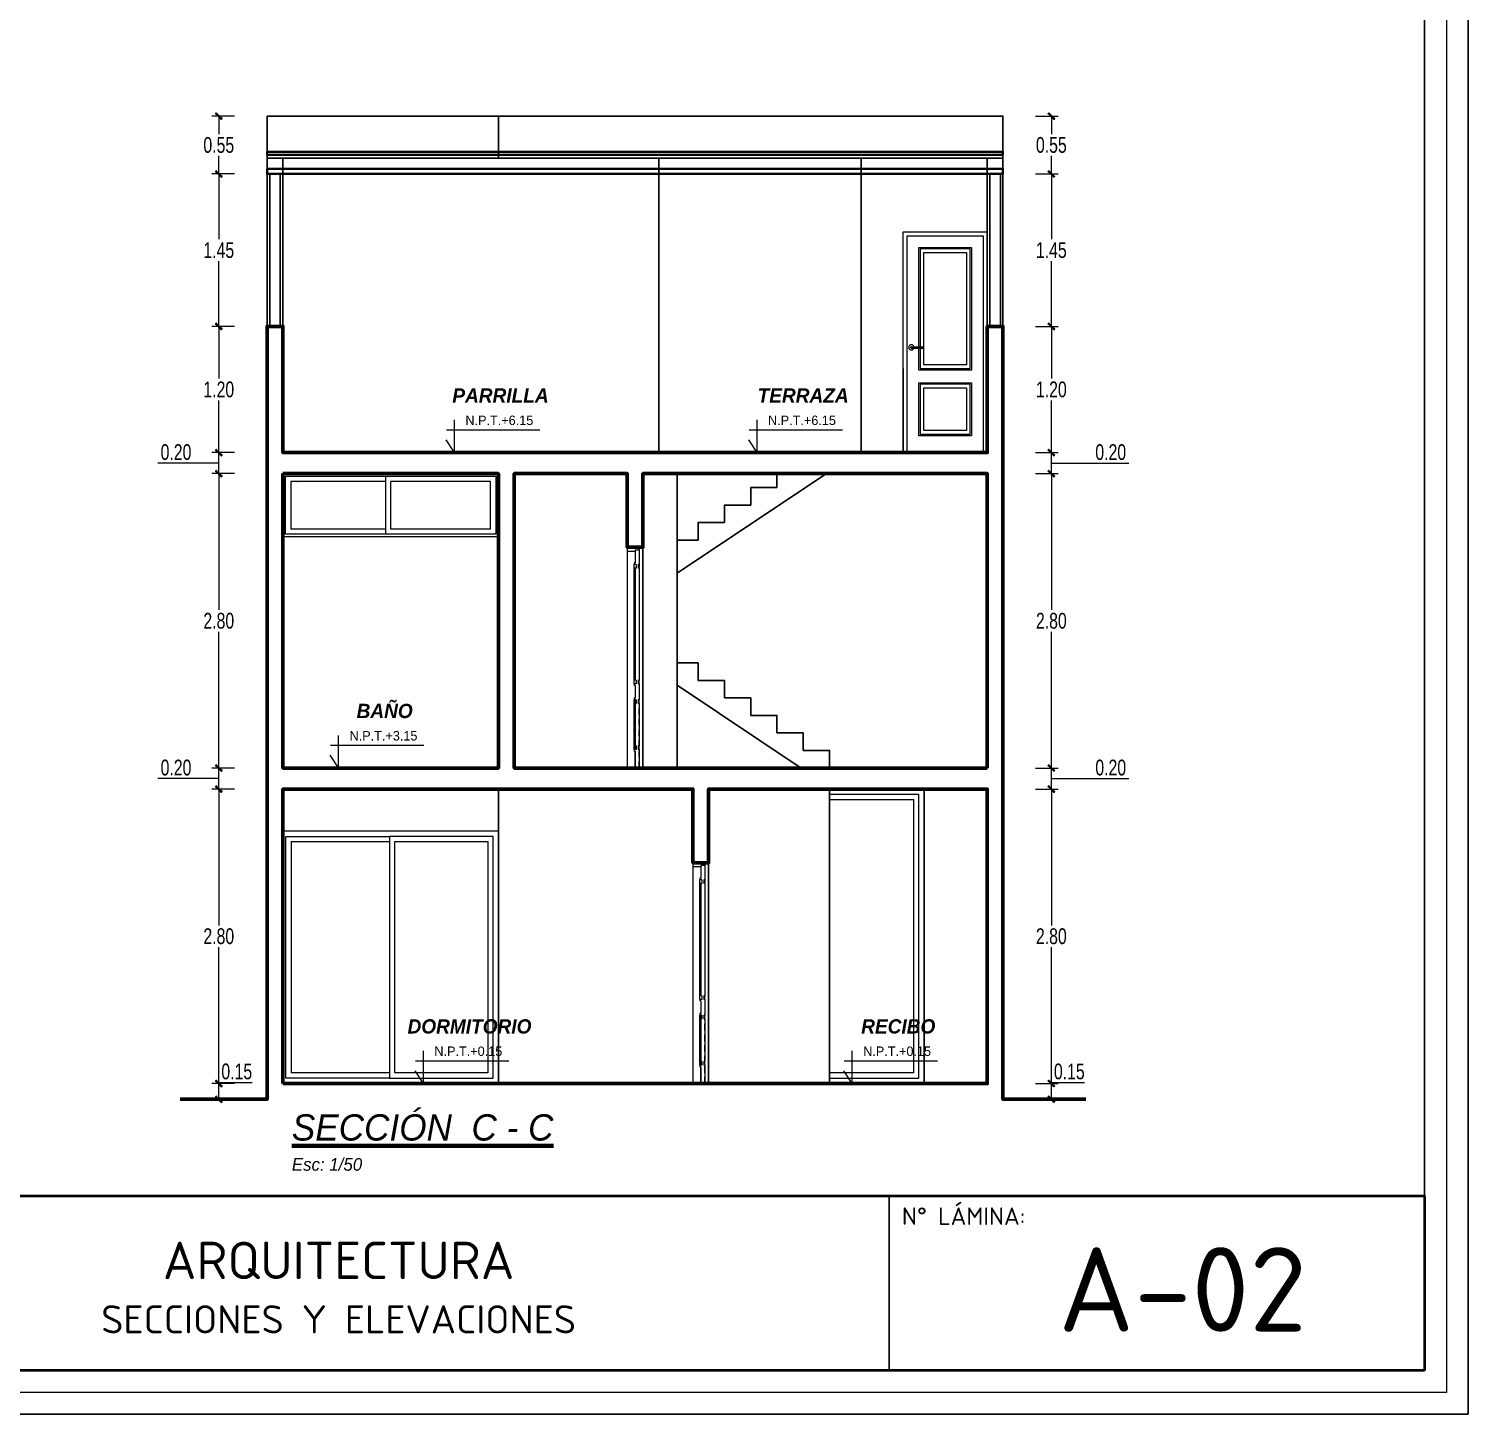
# Model space of a CAD drawing. Header units: millimetres. Extents: x 10612.9 to 10705, y -16533.4 to -16503.9.
# Drawn here: x 10691.35 to 10705.05, y -16533.03 to -16519.86 of the extents above; entities that cross this region are included whole.
import ezdxf
from ezdxf.enums import TextEntityAlignment as Align

# ---------------------------------------------------------------- set-up
doc = ezdxf.new("R2010")
doc.units = ezdxf.units.MM
for name, color, linetype, lineweight in [('COTASS', 7, 'Continuous', 5), ('Nuevo_Muro_Pluma_Nº__32', 15, 'Continuous', 35), ('p2', 53, 'Continuous', 20), ('P4', 144, 'Continuous', 40), ('P6', 255, 'Continuous', 20), ('Text. titulos .jlay', 10, 'Continuous', 70)]:
    doc.layers.add(name, color=color, linetype=linetype, lineweight=lineweight)
for name, color, linetype, lineweight, true_color in [('Nuevo_Puertas ARCHICAD_Pluma_Nº__23', 7, 'Continuous', 20, 0xff6600), ('Nuevo_Puertas ARCHICAD_Pluma_Nº__3', 7, 'Continuous', 18, 0xff6600), ('Nuevo_Puertas ARCHICAD_Pluma_Nº__87', 7, 'Continuous', 20, 0x6a6a6a), ('Nuevo_Sanitarios_Pluma_Nº__29', 7, 'Continuous', 35, 0x3dad99), ('Nuevo_Ventanas ARCHICAD_Pluma_Nº__3', 7, 'Continuous', 18, 0xff6600)]:
    doc.layers.add(name, color=color, linetype=linetype, lineweight=lineweight, true_color=true_color)
doc.styles.add('CENTURY JOSE TEXT', font='GOTHICI.TTF')
doc.styles.add('mahico', font='GOTHIC.TTF', dxfattribs={"width": 0.75})
doc.styles.get("Standard").update_dxf_attribs({"font": 'arial.ttf'})
doc.styles.add('stylus', font='stylu.ttf')
doc.styles.add('TEXTO PRINCIPAL', font='swissek.ttf', dxfattribs={"height": 0.15})
doc.dimstyles.new('50 P', dxfattribs={"dimtxt": 0.15, "dimasz": 0.01, "dimexe": 0.065, "dimexo": 0.0625, "dimgap": 0.025, "dimtad": 1, "dimtih": 1, "dimtoh": 1, "dimzin": 0, "dimdsep": 46, "dimtxsty": 'mahico', "dimblk": 'pa cotas', "dimcen": 0.09, "dimdle": 0.3, "dimclrd": 256, "dimclre": 256, "dimclrt": 256, "dimadec": 0, "dimazin": 0, "dimtfac": 1, "dimtofl": 0, "dimtmove": 0, "dimatfit": 3, "dimfxl": 0.15, "dimfxlon": 1, "dimtolj": 1, "dimtzin": 0, "dimlwd": 5, "dimlwe": 5, "dimarcsym": 0})

# ---------------------------------------------------------------- blocks, each defined once
blk = doc.blocks.new('TRJHTRJHR')
at = {"layer": 'p2'}
for q in [(2575.085, 1629.691, 0), (2575.005, 1629.501, 0)]:
    blk.add_line((2575.085, 1629.381, 0), q, dxfattribs=at)
at = {"layer": 'p2', "elevation": 0}
blk.add_lwpolyline([(2575.897, 1629.593), (2575.009, 1629.593), (2575.009, 1629.593)], dxfattribs=at)
blk = doc.blocks.new('HTRHTRHTR')
for p, q in [((4244.53, -165.78), (4244.53, 437.54)), ((4235.83, 428.85), (4235.83, -157.09)), ((3400.57, -122.31), (4235.83, -122.31)), ((4129.23, -122.31), (4129.23, -157.09)), ((4235.83, -157.09), (3400.57, -157.09)), ((3400.57, -157.09), (4235.83, -157.09)), ((4244.53, -165.78), (3391.88, -165.78))]:
    blk.add_line(p, q)
at = {"layer": 'P4', "color": 7}
for p, q in [((3400.57, -122.31), (4235.83, -122.31)), ((4235.83, -122.31), (4235.83, -157.09)), ((4235.83, -157.09), (3400.57, -157.09))]:
    blk.add_line(p, q, dxfattribs=at)
at = {"layer": 'P6', "color": 7}
for p, q in [((4240.18, 433.19), (4240.18, -161.44)), ((4240.18, -161.44), (3396.22, -161.44))]:
    blk.add_line(p, q, dxfattribs=at)
at = {"insert": (4131.75, -124.61), "char_height": 3.4774, "attachment_point": 1}
blk.add_mtext_dynamic_manual_height_columns('{\\fISOCPEUR|b0|i0|c0|p34;N° LÁMINA:}', width=41.0566, gutter_width=1.07, heights=[0], dxfattribs=at)
blk = doc.blocks.new('pa cotas')
h = blk.add_hatch(color=256)
h.paths.add_polyline_path([(2.4, 3.1), (-3.1, -2.4), (-2.4, -3.1)])
h.paths.add_polyline_path([(3.1, 2.4), (2.4, 3.1), (-2.4, -3.1)])
blk.add_line((-2.4, -3.1), (2.4, 3.1))
blk.add_lwpolyline([(3.1, 2.4), (2.4, 3.1), (-3.1, -2.4), (-2.4, -3.1)], close=True)
blk = doc.blocks.new('*D1008')
at = {"lineweight": 5, "transparency": 16777216}
for p, q in [((10693.31, -16529.887), (10693.095, -16529.887)), ((10693.16, -16529.887), (10693.16, -16529.877)), ((10693.16, -16529.877), (10693.477, -16529.877)), ((10693.16, -16530.027), (10693.16, -16529.897)), ((10693.31, -16530.037), (10693.095, -16530.037))]:
    blk.add_line(p, q, dxfattribs=at)
at = {"layer": 'Defpoints', "color": 0, "transparency": 16777216}
for p in [(10693.16, -16529.887), (10693.77, -16529.887), (10693.62, -16530.037)]:
    blk.add_point(p, dxfattribs=at)
at = {"lineweight": 5, "transparency": 16777216, "xscale": 0.01, "yscale": 0.01, "zscale": 0.01}
for p, rotation in [((10693.16, -16529.887), 90), ((10693.16, -16530.037), 270)]:
    blk.add_blockref('pa cotas', p, dxfattribs=dict(at, rotation=rotation))
at = {"transparency": 16777216, "insert": (10693.331, -16529.773), "char_height": 0.15, "attachment_point": 5, "style": 'mahico'}
blk.add_mtext('\\A1;0.15', dxfattribs=at)
blk = doc.blocks.new('*D1009')
at = {"lineweight": 5, "transparency": 16777216}
for p, q in [((10693.31, -16527.087), (10693.095, -16527.087)), ((10693.16, -16527.097), (10693.16, -16528.383)), ((10693.16, -16529.877), (10693.16, -16528.59)), ((10693.31, -16529.887), (10693.095, -16529.887))]:
    blk.add_line(p, q, dxfattribs=at)
at = {"layer": 'Defpoints', "color": 0, "transparency": 16777216}
for p in [(10693.16, -16527.087), (10693.77, -16527.087), (10693.77, -16529.887)]:
    blk.add_point(p, dxfattribs=at)
at = {"lineweight": 5, "transparency": 16777216, "xscale": 0.01, "yscale": 0.01, "zscale": 0.01}
for p, rotation in [((10693.16, -16527.087), 90), ((10693.16, -16529.887), 270)]:
    blk.add_blockref('pa cotas', p, dxfattribs=dict(at, rotation=rotation))
at = {"transparency": 16777216, "insert": (10693.16, -16528.487), "char_height": 0.15, "attachment_point": 5, "style": 'mahico'}
blk.add_mtext('\\A1;2.80', dxfattribs=at)
blk = doc.blocks.new('*D1010')
at = {"lineweight": 5, "transparency": 16777216}
for p, q in [((10693.31, -16526.887), (10693.095, -16526.887)), ((10693.16, -16527.077), (10693.16, -16526.897)), ((10692.925, -16526.987), (10692.581, -16526.987)), ((10693.16, -16526.987), (10692.925, -16526.987)), ((10693.31, -16527.087), (10693.095, -16527.087))]:
    blk.add_line(p, q, dxfattribs=at)
at = {"layer": 'Defpoints', "color": 0, "transparency": 16777216}
for p in [(10693.16, -16526.887), (10693.77, -16526.887), (10693.77, -16527.087)]:
    blk.add_point(p, dxfattribs=at)
at = {"lineweight": 5, "transparency": 16777216, "xscale": 0.01, "yscale": 0.01, "zscale": 0.01}
for p, rotation in [((10693.16, -16526.887), 90), ((10693.16, -16527.087), 270)]:
    blk.add_blockref('pa cotas', p, dxfattribs=dict(at, rotation=rotation))
at = {"transparency": 16777216, "insert": (10692.753, -16526.883), "char_height": 0.15, "attachment_point": 5, "style": 'mahico'}
blk.add_mtext('\\A1;0.20', dxfattribs=at)
blk = doc.blocks.new('*D1011')
at = {"lineweight": 5, "transparency": 16777216}
for p, q in [((10693.31, -16524.087), (10693.095, -16524.087)), ((10693.16, -16524.097), (10693.16, -16525.383)), ((10693.16, -16526.877), (10693.16, -16525.59)), ((10693.31, -16526.887), (10693.095, -16526.887))]:
    blk.add_line(p, q, dxfattribs=at)
at = {"layer": 'Defpoints', "color": 0, "transparency": 16777216}
for p in [(10693.16, -16524.087), (10693.77, -16524.087), (10693.77, -16526.887)]:
    blk.add_point(p, dxfattribs=at)
at = {"lineweight": 5, "transparency": 16777216, "xscale": 0.01, "yscale": 0.01, "zscale": 0.01}
for p, rotation in [((10693.16, -16524.087), 90), ((10693.16, -16526.887), 270)]:
    blk.add_blockref('pa cotas', p, dxfattribs=dict(at, rotation=rotation))
at = {"transparency": 16777216, "insert": (10693.16, -16525.487), "char_height": 0.15, "attachment_point": 5, "style": 'mahico'}
blk.add_mtext('\\A1;2.80', dxfattribs=at)
blk = doc.blocks.new('*D1012')
at = {"lineweight": 5, "transparency": 16777216}
for p, q in [((10693.31, -16523.887), (10693.095, -16523.887)), ((10693.16, -16524.077), (10693.16, -16523.897)), ((10692.925, -16523.987), (10692.581, -16523.987)), ((10693.16, -16523.987), (10692.925, -16523.987)), ((10693.31, -16524.087), (10693.095, -16524.087))]:
    blk.add_line(p, q, dxfattribs=at)
at = {"layer": 'Defpoints', "color": 0, "transparency": 16777216}
for p in [(10693.16, -16523.887), (10693.77, -16523.887), (10693.77, -16524.087)]:
    blk.add_point(p, dxfattribs=at)
at = {"lineweight": 5, "transparency": 16777216, "xscale": 0.01, "yscale": 0.01, "zscale": 0.01}
for p, rotation in [((10693.16, -16523.887), 90), ((10693.16, -16524.087), 270)]:
    blk.add_blockref('pa cotas', p, dxfattribs=dict(at, rotation=rotation))
at = {"transparency": 16777216, "insert": (10692.753, -16523.883), "char_height": 0.15, "attachment_point": 5, "style": 'mahico'}
blk.add_mtext('\\A1;0.20', dxfattribs=at)
blk = doc.blocks.new('*D1013')
at = {"lineweight": 5, "transparency": 16777216}
for p, q in [((10693.31, -16522.687), (10693.095, -16522.687)), ((10693.16, -16522.697), (10693.16, -16523.183)), ((10693.16, -16523.877), (10693.16, -16523.39)), ((10693.31, -16523.887), (10693.095, -16523.887))]:
    blk.add_line(p, q, dxfattribs=at)
at = {"layer": 'Defpoints', "color": 0, "transparency": 16777216}
for p in [(10693.16, -16522.687), (10693.62, -16522.687), (10693.77, -16523.887)]:
    blk.add_point(p, dxfattribs=at)
at = {"lineweight": 5, "transparency": 16777216, "xscale": 0.01, "yscale": 0.01, "zscale": 0.01}
for p, rotation in [((10693.16, -16522.687), 90), ((10693.16, -16523.887), 270)]:
    blk.add_blockref('pa cotas', p, dxfattribs=dict(at, rotation=rotation))
at = {"transparency": 16777216, "insert": (10693.16, -16523.287), "char_height": 0.15, "attachment_point": 5, "style": 'mahico'}
blk.add_mtext('\\A1;1.20', dxfattribs=at)
blk = doc.blocks.new('*D1014')
at = {"lineweight": 5, "transparency": 16777216}
for p, q in [((10693.31, -16521.237), (10693.095, -16521.237)), ((10693.16, -16521.247), (10693.16, -16521.858)), ((10693.16, -16522.677), (10693.16, -16522.065)), ((10693.31, -16522.687), (10693.095, -16522.687))]:
    blk.add_line(p, q, dxfattribs=at)
at = {"layer": 'Defpoints', "color": 0, "transparency": 16777216}
for p in [(10693.16, -16521.237), (10693.62, -16521.237), (10693.62, -16522.687)]:
    blk.add_point(p, dxfattribs=at)
at = {"lineweight": 5, "transparency": 16777216, "xscale": 0.01, "yscale": 0.01, "zscale": 0.01}
for p, rotation in [((10693.16, -16521.237), 90), ((10693.16, -16522.687), 270)]:
    blk.add_blockref('pa cotas', p, dxfattribs=dict(at, rotation=rotation))
at = {"transparency": 16777216, "insert": (10693.16, -16521.962), "char_height": 0.15, "attachment_point": 5, "style": 'mahico'}
blk.add_mtext('\\A1;1.45', dxfattribs=at)
blk = doc.blocks.new('*D1015')
at = {"lineweight": 5, "transparency": 16777216}
for p, q in [((10693.31, -16520.687), (10693.095, -16520.687)), ((10693.16, -16520.697), (10693.16, -16520.858)), ((10693.16, -16521.227), (10693.16, -16521.065)), ((10693.31, -16521.237), (10693.095, -16521.237))]:
    blk.add_line(p, q, dxfattribs=at)
at = {"layer": 'Defpoints', "color": 0, "transparency": 16777216}
for p in [(10693.16, -16520.687), (10693.62, -16520.687), (10693.62, -16521.237)]:
    blk.add_point(p, dxfattribs=at)
at = {"lineweight": 5, "transparency": 16777216, "xscale": 0.01, "yscale": 0.01, "zscale": 0.01}
for p, rotation in [((10693.16, -16520.687), 90), ((10693.16, -16521.237), 270)]:
    blk.add_blockref('pa cotas', p, dxfattribs=dict(at, rotation=rotation))
at = {"transparency": 16777216, "insert": (10693.16, -16520.962), "char_height": 0.15, "attachment_point": 5, "style": 'mahico'}
blk.add_mtext('\\A1;0.55', dxfattribs=at)
blk = doc.blocks.new('*D1000')
at = {"lineweight": 5, "transparency": 16777216}
for p, q in [((10700.93, -16529.887), (10701.145, -16529.887)), ((10701.08, -16529.887), (10701.08, -16529.877)), ((10701.08, -16529.877), (10701.397, -16529.877)), ((10701.08, -16530.027), (10701.08, -16529.897)), ((10700.93, -16530.037), (10701.145, -16530.037))]:
    blk.add_line(p, q, dxfattribs=at)
at = {"layer": 'Defpoints', "color": 0, "transparency": 16777216}
for p in [(10700.47, -16529.887), (10701.08, -16529.887), (10700.62, -16530.037)]:
    blk.add_point(p, dxfattribs=at)
at = {"lineweight": 5, "transparency": 16777216, "xscale": 0.01, "yscale": 0.01, "zscale": 0.01}
for p, rotation in [((10701.08, -16529.887), 90), ((10701.08, -16530.037), 270)]:
    blk.add_blockref('pa cotas', p, dxfattribs=dict(at, rotation=rotation))
at = {"transparency": 16777216, "insert": (10701.251, -16529.773), "char_height": 0.15, "attachment_point": 5, "style": 'mahico'}
blk.add_mtext('\\A1;0.15', dxfattribs=at)
blk = doc.blocks.new('*D1001')
at = {"lineweight": 5, "transparency": 16777216}
for p, q in [((10700.93, -16527.087), (10701.145, -16527.087)), ((10701.08, -16527.097), (10701.08, -16528.383)), ((10701.08, -16529.877), (10701.08, -16528.59)), ((10700.93, -16529.887), (10701.145, -16529.887))]:
    blk.add_line(p, q, dxfattribs=at)
at = {"layer": 'Defpoints', "color": 0, "transparency": 16777216}
for p in [(10700.47, -16527.087), (10701.08, -16527.087), (10700.47, -16529.887)]:
    blk.add_point(p, dxfattribs=at)
at = {"lineweight": 5, "transparency": 16777216, "xscale": 0.01, "yscale": 0.01, "zscale": 0.01}
for p, rotation in [((10701.08, -16527.087), 90), ((10701.08, -16529.887), 270)]:
    blk.add_blockref('pa cotas', p, dxfattribs=dict(at, rotation=rotation))
at = {"transparency": 16777216, "insert": (10701.08, -16528.487), "char_height": 0.15, "attachment_point": 5, "style": 'mahico'}
blk.add_mtext('\\A1;2.80', dxfattribs=at)
blk = doc.blocks.new('*D1002')
at = {"lineweight": 5, "transparency": 16777216}
for p, q in [((10700.93, -16526.887), (10701.145, -16526.887)), ((10701.08, -16527.077), (10701.08, -16526.897)), ((10701.08, -16526.987), (10701.473, -16526.987)), ((10701.473, -16526.987), (10701.817, -16526.987)), ((10700.93, -16527.087), (10701.145, -16527.087))]:
    blk.add_line(p, q, dxfattribs=at)
at = {"layer": 'Defpoints', "color": 0, "transparency": 16777216}
for p in [(10700.47, -16526.887), (10701.08, -16526.887), (10700.47, -16527.087)]:
    blk.add_point(p, dxfattribs=at)
at = {"lineweight": 5, "transparency": 16777216, "xscale": 0.01, "yscale": 0.01, "zscale": 0.01}
for p, rotation in [((10701.08, -16526.887), 90), ((10701.08, -16527.087), 270)]:
    blk.add_blockref('pa cotas', p, dxfattribs=dict(at, rotation=rotation))
at = {"transparency": 16777216, "insert": (10701.645, -16526.883), "char_height": 0.15, "attachment_point": 5, "style": 'mahico'}
blk.add_mtext('\\A1;0.20', dxfattribs=at)
blk = doc.blocks.new('*D1003')
at = {"lineweight": 5, "transparency": 16777216}
for p, q in [((10700.93, -16524.087), (10701.145, -16524.087)), ((10701.08, -16524.097), (10701.08, -16525.383)), ((10701.08, -16526.877), (10701.08, -16525.59)), ((10700.93, -16526.887), (10701.145, -16526.887))]:
    blk.add_line(p, q, dxfattribs=at)
at = {"layer": 'Defpoints', "color": 0, "transparency": 16777216}
for p in [(10700.47, -16524.087), (10701.08, -16524.087), (10700.47, -16526.887)]:
    blk.add_point(p, dxfattribs=at)
at = {"lineweight": 5, "transparency": 16777216, "xscale": 0.01, "yscale": 0.01, "zscale": 0.01}
for p, rotation in [((10701.08, -16524.087), 90), ((10701.08, -16526.887), 270)]:
    blk.add_blockref('pa cotas', p, dxfattribs=dict(at, rotation=rotation))
at = {"transparency": 16777216, "insert": (10701.08, -16525.487), "char_height": 0.15, "attachment_point": 5, "style": 'mahico'}
blk.add_mtext('\\A1;2.80', dxfattribs=at)
blk = doc.blocks.new('*D1004')
at = {"lineweight": 5, "transparency": 16777216}
for p, q in [((10700.93, -16523.887), (10701.145, -16523.887)), ((10701.08, -16524.077), (10701.08, -16523.897)), ((10701.08, -16523.987), (10701.473, -16523.987)), ((10701.473, -16523.987), (10701.817, -16523.987)), ((10700.93, -16524.087), (10701.145, -16524.087))]:
    blk.add_line(p, q, dxfattribs=at)
at = {"layer": 'Defpoints', "color": 0, "transparency": 16777216}
for p in [(10700.47, -16523.887), (10701.08, -16523.887), (10700.47, -16524.087)]:
    blk.add_point(p, dxfattribs=at)
at = {"lineweight": 5, "transparency": 16777216, "xscale": 0.01, "yscale": 0.01, "zscale": 0.01}
for p, rotation in [((10701.08, -16523.887), 90), ((10701.08, -16524.087), 270)]:
    blk.add_blockref('pa cotas', p, dxfattribs=dict(at, rotation=rotation))
at = {"transparency": 16777216, "insert": (10701.645, -16523.883), "char_height": 0.15, "attachment_point": 5, "style": 'mahico'}
blk.add_mtext('\\A1;0.20', dxfattribs=at)
blk = doc.blocks.new('*D1005')
at = {"lineweight": 5, "transparency": 16777216}
for p, q in [((10700.93, -16522.687), (10701.145, -16522.687)), ((10701.08, -16522.697), (10701.08, -16523.183)), ((10701.08, -16523.877), (10701.08, -16523.39)), ((10700.93, -16523.887), (10701.145, -16523.887))]:
    blk.add_line(p, q, dxfattribs=at)
at = {"layer": 'Defpoints', "color": 0, "transparency": 16777216}
for p in [(10700.62, -16522.687), (10701.08, -16522.687), (10700.47, -16523.887)]:
    blk.add_point(p, dxfattribs=at)
at = {"lineweight": 5, "transparency": 16777216, "xscale": 0.01, "yscale": 0.01, "zscale": 0.01}
for p, rotation in [((10701.08, -16522.687), 90), ((10701.08, -16523.887), 270)]:
    blk.add_blockref('pa cotas', p, dxfattribs=dict(at, rotation=rotation))
at = {"transparency": 16777216, "insert": (10701.08, -16523.287), "char_height": 0.15, "attachment_point": 5, "style": 'mahico'}
blk.add_mtext('\\A1;1.20', dxfattribs=at)
blk = doc.blocks.new('*D1006')
at = {"lineweight": 5, "transparency": 16777216}
for p, q in [((10700.93, -16521.237), (10701.145, -16521.237)), ((10701.08, -16521.247), (10701.08, -16521.858)), ((10701.08, -16522.677), (10701.08, -16522.065)), ((10700.93, -16522.687), (10701.145, -16522.687))]:
    blk.add_line(p, q, dxfattribs=at)
at = {"layer": 'Defpoints', "color": 0, "transparency": 16777216}
for p in [(10700.62, -16521.237), (10701.08, -16521.237), (10700.62, -16522.687)]:
    blk.add_point(p, dxfattribs=at)
at = {"lineweight": 5, "transparency": 16777216, "xscale": 0.01, "yscale": 0.01, "zscale": 0.01}
for p, rotation in [((10701.08, -16521.237), 90), ((10701.08, -16522.687), 270)]:
    blk.add_blockref('pa cotas', p, dxfattribs=dict(at, rotation=rotation))
at = {"transparency": 16777216, "insert": (10701.08, -16521.962), "char_height": 0.15, "attachment_point": 5, "style": 'mahico'}
blk.add_mtext('\\A1;1.45', dxfattribs=at)
blk = doc.blocks.new('*D1007')
at = {"lineweight": 5, "transparency": 16777216}
for p, q in [((10700.93, -16520.687), (10701.145, -16520.687)), ((10701.08, -16520.697), (10701.08, -16520.858)), ((10701.08, -16521.227), (10701.08, -16521.065)), ((10700.93, -16521.237), (10701.145, -16521.237))]:
    blk.add_line(p, q, dxfattribs=at)
at = {"layer": 'Defpoints', "color": 0, "transparency": 16777216}
for p in [(10700.62, -16520.687), (10701.08, -16520.687), (10700.62, -16521.237)]:
    blk.add_point(p, dxfattribs=at)
at = {"lineweight": 5, "transparency": 16777216, "xscale": 0.01, "yscale": 0.01, "zscale": 0.01}
for p, rotation in [((10701.08, -16520.687), 90), ((10701.08, -16521.237), 270)]:
    blk.add_blockref('pa cotas', p, dxfattribs=dict(at, rotation=rotation))
at = {"transparency": 16777216, "insert": (10701.08, -16520.962), "char_height": 0.15, "attachment_point": 5, "style": 'mahico'}
blk.add_mtext('\\A1;0.55', dxfattribs=at)

msp = doc.modelspace()

# ---------------------------------------------------------------- linework, layer by layer
for p, q in [((10693.62, -16520.687), (10693.62, -16530.037)), ((10695.82, -16520.687), (10695.82, -16521.087)), ((10700.62, -16520.687), (10700.62, -16530.037)), ((10700.62, -16521.022), (10693.62, -16521.022)), ((10697.345, -16521.087), (10697.345, -16523.887)), ((10699.27, -16521.087), (10699.27, -16523.887)), ((10699.67, -16523.087), (10699.67, -16523.887)), ((10697.52, -16524.087), (10697.52, -16526.887)), ((10697.52, -16525.033), (10698.94, -16524.087)), ((10697.195, -16524.787), (10697.195, -16526.887)), ((10697.52, -16526.1), (10698.7, -16526.887)), ((10695.82, -16527.087), (10695.82, -16529.887)), ((10698.97, -16527.087), (10698.97, -16529.887)), ((10699.87, -16527.087), (10699.87, -16529.887)), ((10697.82, -16527.787), (10697.82, -16529.887))]:
    msp.add_line(p, q)
for points in [[(10693.62, -16520.687), (10700.62, -16520.687), (10700.62, -16521.087), (10693.62, -16521.087)], [(10693.645, -16522.687), (10693.745, -16522.687), (10693.745, -16521.237), (10693.645, -16521.237)], [(10700.495, -16522.687), (10700.595, -16522.687), (10700.595, -16521.237), (10700.495, -16521.237)]]:
    msp.add_lwpolyline(points, close=True)
for points in [[(10693.77, -16521.087), (10693.77, -16523.887), (10700.47, -16523.887), (10700.47, -16521.087)], [(10698.47, -16524.22), (10698.47, -16524.087)], [(10698.22, -16524.387), (10698.22, -16524.22), (10698.47, -16524.22)], [(10697.97, -16524.553), (10697.97, -16524.387), (10698.22, -16524.387)], [(10697.72, -16524.72), (10697.72, -16524.553), (10697.97, -16524.553)], [(10697.52, -16524.72), (10697.72, -16524.72)], [(10697.72, -16526.053), (10697.72, -16525.887), (10697.52, -16525.887)], [(10697.97, -16526.22), (10697.97, -16526.053), (10697.72, -16526.053)], [(10698.22, -16526.387), (10698.22, -16526.22), (10697.97, -16526.22)], [(10698.47, -16526.553), (10698.47, -16526.387), (10698.22, -16526.387)], [(10698.72, -16526.72), (10698.72, -16526.553), (10698.47, -16526.553)], [(10698.97, -16526.887), (10698.97, -16526.72), (10698.72, -16526.72)]]:
    msp.add_lwpolyline(points)
at = {"lineweight": 60}
msp.add_lwpolyline([(10701.408, -16530.037), (10700.62, -16530.037), (10700.62, -16522.687), (10700.47, -16522.687), (10700.47, -16523.887), (10693.77, -16523.887), (10693.77, -16522.687), (10693.62, -16522.687), (10693.62, -16530.037), (10692.793, -16530.037)], dxfattribs=at)
for points in [[(10693.77, -16524.087), (10695.82, -16524.087), (10695.82, -16526.887), (10693.77, -16526.887)], [(10700.47, -16526.887), (10695.97, -16526.887), (10695.97, -16524.087), (10697.045, -16524.087), (10697.045, -16524.787), (10697.195, -16524.787), (10697.195, -16524.087), (10700.47, -16524.087)], [(10693.77, -16529.887), (10700.47, -16529.887), (10700.47, -16527.087), (10697.82, -16527.087), (10697.82, -16527.787), (10697.785, -16527.787), (10697.67, -16527.787), (10697.67, -16527.087), (10693.77, -16527.087)]]:
    msp.add_lwpolyline(points, close=True, dxfattribs=at)
at = {"layer": 'Nuevo_Muro_Pluma_Nº__32', "color": 15, "linetype": 'Continuous', "lineweight": 35}
msp.add_lwpolyline([(10700.62, -16521.056), (10693.62, -16521.056), (10693.62, -16521.026), (10700.62, -16521.026)], close=True, dxfattribs=at)
at = {"layer": 'Nuevo_Puertas ARCHICAD_Pluma_Nº__23', "color": 30, "linetype": 'Continuous', "lineweight": 20, "true_color": 0xff6600}
for p, q in [((10697.045, -16524.787), (10697.045, -16524.827)), ((10697.12, -16524.827), (10697.045, -16524.827)), ((10697.12, -16524.815), (10697.12, -16524.827)), ((10697.16, -16524.815), (10697.12, -16524.815)), ((10697.16, -16524.787), (10697.16, -16524.815)), ((10697.67, -16527.787), (10697.67, -16527.827)), ((10697.745, -16527.827), (10697.67, -16527.827)), ((10697.745, -16527.815), (10697.745, -16527.827)), ((10697.785, -16527.815), (10697.745, -16527.815)), ((10697.785, -16527.787), (10697.785, -16527.815))]:
    msp.add_line(p, q, dxfattribs=at)
at = {"layer": 'Nuevo_Puertas ARCHICAD_Pluma_Nº__3', "color": 30, "linetype": 'Continuous', "lineweight": 18, "true_color": 0xff6600}
for p, q in [((10699.71, -16523.887), (10699.71, -16521.827)), ((10699.71, -16521.827), (10700.43, -16521.827)), ((10700.43, -16521.827), (10700.43, -16523.887)), ((10699.818, -16522.88), (10699.818, -16521.935)), ((10699.818, -16521.935), (10700.322, -16521.935)), ((10700.307, -16521.95), (10699.833, -16521.95)), ((10699.833, -16521.95), (10699.833, -16522.88)), ((10699.868, -16523.052), (10699.868, -16521.985)), ((10699.868, -16521.985), (10700.272, -16521.985)), ((10700.272, -16521.985), (10700.272, -16523.052)), ((10700.307, -16523.087), (10700.307, -16521.95)), ((10700.322, -16521.935), (10700.322, -16523.102)), ((10699.724, -16522.882), (10699.723, -16522.887)), ((10699.723, -16522.887), (10699.724, -16522.891)), ((10699.725, -16522.877), (10699.724, -16522.882)), ((10699.724, -16522.891), (10699.725, -16522.896)), ((10699.727, -16522.873), (10699.725, -16522.877)), ((10699.725, -16522.896), (10699.727, -16522.9)), ((10699.73, -16522.869), (10699.727, -16522.873)), ((10699.727, -16522.9), (10699.73, -16522.904)), ((10699.734, -16522.866), (10699.73, -16522.869)), ((10699.73, -16522.904), (10699.734, -16522.907)), ((10699.739, -16522.863), (10699.734, -16522.866)), ((10699.734, -16522.907), (10699.739, -16522.91)), ((10699.743, -16522.862), (10699.739, -16522.863)), ((10699.739, -16522.91), (10699.743, -16522.911)), ((10699.742, -16522.884), (10699.741, -16522.885)), ((10699.741, -16522.885), (10699.741, -16522.887)), ((10699.741, -16522.887), (10699.741, -16522.888)), ((10699.741, -16522.888), (10699.742, -16522.889)), ((10699.743, -16522.882), (10699.742, -16522.883)), ((10699.742, -16522.883), (10699.742, -16522.884)), ((10699.742, -16522.889), (10699.742, -16522.89)), ((10699.742, -16522.89), (10699.743, -16522.891)), ((10699.748, -16522.862), (10699.743, -16522.862)), ((10699.744, -16522.881), (10699.743, -16522.882)), ((10699.743, -16522.891), (10699.744, -16522.892)), ((10699.743, -16522.911), (10699.748, -16522.912)), ((10699.745, -16522.88), (10699.744, -16522.881)), ((10699.745, -16522.884), (10699.744, -16522.885)), ((10699.744, -16522.885), (10699.744, -16522.887)), ((10699.744, -16522.887), (10699.744, -16522.888)), ((10699.744, -16522.888), (10699.745, -16522.889)), ((10699.744, -16522.892), (10699.745, -16522.893)), ((10699.747, -16522.88), (10699.745, -16522.88)), ((10699.746, -16522.882), (10699.745, -16522.883)), ((10699.745, -16522.883), (10699.745, -16522.884)), ((10699.745, -16522.889), (10699.745, -16522.89)), ((10699.745, -16522.89), (10699.746, -16522.891)), ((10699.745, -16522.893), (10699.747, -16522.893)), ((10699.747, -16522.881), (10699.746, -16522.882)), ((10699.746, -16522.891), (10699.747, -16522.892)), ((10699.748, -16522.88), (10699.747, -16522.88)), ((10699.747, -16522.893), (10699.748, -16522.894)), ((10699.753, -16522.862), (10699.748, -16522.862)), ((10699.748, -16522.88), (10699.751, -16522.88)), ((10699.748, -16522.894), (10699.751, -16522.894)), ((10699.748, -16522.912), (10699.753, -16522.911)), ((10699.751, -16522.88), (10699.758, -16522.88)), ((10699.751, -16522.894), (10699.758, -16522.894)), ((10699.758, -16522.863), (10699.753, -16522.862)), ((10699.753, -16522.911), (10699.758, -16522.91)), ((10699.755, -16522.883), (10699.754, -16522.884)), ((10699.754, -16522.884), (10699.754, -16522.885)), ((10699.754, -16522.885), (10699.754, -16522.887)), ((10699.754, -16522.887), (10699.754, -16522.888)), ((10699.754, -16522.888), (10699.754, -16522.889)), ((10699.754, -16522.889), (10699.755, -16522.89)), ((10699.756, -16522.881), (10699.755, -16522.882)), ((10699.755, -16522.882), (10699.755, -16522.883)), ((10699.755, -16522.89), (10699.755, -16522.891)), ((10699.755, -16522.891), (10699.756, -16522.892)), ((10699.762, -16522.866), (10699.758, -16522.863)), ((10699.758, -16522.88), (10699.767, -16522.88)), ((10699.758, -16522.894), (10699.767, -16522.894)), ((10699.758, -16522.91), (10699.762, -16522.907)), ((10699.766, -16522.869), (10699.762, -16522.866)), ((10699.762, -16522.907), (10699.766, -16522.904)), ((10699.769, -16522.873), (10699.766, -16522.869)), ((10699.766, -16522.904), (10699.769, -16522.9)), ((10699.767, -16522.88), (10699.858, -16522.88)), ((10699.767, -16522.894), (10699.858, -16522.894)), ((10699.771, -16522.877), (10699.769, -16522.873)), ((10699.769, -16522.9), (10699.771, -16522.896)), ((10699.772, -16522.88), (10699.771, -16522.877)), ((10699.771, -16522.896), (10699.772, -16522.894)), ((10699.818, -16523.102), (10699.818, -16522.894)), ((10699.833, -16522.894), (10699.833, -16523.087)), ((10699.858, -16522.881), (10699.858, -16522.882)), ((10699.858, -16522.882), (10699.858, -16522.883)), ((10699.858, -16522.883), (10699.858, -16522.884)), ((10699.858, -16522.884), (10699.858, -16522.885)), ((10699.858, -16522.885), (10699.858, -16522.887)), ((10699.858, -16522.887), (10699.858, -16522.888)), ((10699.858, -16522.888), (10699.858, -16522.889)), ((10699.858, -16522.889), (10699.858, -16522.89)), ((10699.858, -16522.89), (10699.858, -16522.891)), ((10699.858, -16522.891), (10699.858, -16522.892)), ((10700.322, -16523.102), (10699.818, -16523.102)), ((10699.833, -16523.087), (10700.307, -16523.087)), ((10700.272, -16523.052), (10699.868, -16523.052)), ((10699.818, -16523.727), (10699.818, -16523.222)), ((10699.818, -16523.222), (10700.322, -16523.222)), ((10700.307, -16523.237), (10699.833, -16523.237)), ((10699.833, -16523.237), (10699.833, -16523.712)), ((10700.307, -16523.712), (10700.307, -16523.237)), ((10700.322, -16523.222), (10700.322, -16523.727)), ((10699.868, -16523.677), (10699.868, -16523.272)), ((10699.868, -16523.272), (10700.272, -16523.272)), ((10700.272, -16523.272), (10700.272, -16523.677)), ((10700.322, -16523.727), (10699.818, -16523.727)), ((10699.833, -16523.712), (10700.307, -16523.712)), ((10700.272, -16523.677), (10699.868, -16523.677)), ((10697.045, -16524.827), (10697.045, -16526.887)), ((10697.12, -16524.827), (10697.12, -16524.935)), ((10697.12, -16524.829), (10697.12, -16524.935)), ((10697.16, -16524.815), (10697.16, -16524.877)), ((10697.11, -16524.935), (10697.11, -16524.95)), ((10697.12, -16524.935), (10697.11, -16524.935)), ((10697.11, -16526.087), (10697.11, -16524.95)), ((10697.13, -16524.95), (10697.11, -16524.95)), ((10697.12, -16524.98), (10697.12, -16525.468)), ((10697.12, -16524.985), (10697.12, -16526.052)), ((10697.13, -16524.985), (10697.12, -16524.985)), ((10697.13, -16524.95), (10697.13, -16524.985)), ((10697.15, -16524.95), (10697.15, -16524.985)), ((10697.16, -16524.95), (10697.15, -16524.95)), ((10697.16, -16524.985), (10697.15, -16524.985)), ((10697.16, -16524.915), (10697.16, -16524.977)), ((10697.16, -16524.985), (10697.16, -16524.95)), ((10697.16, -16524.985), (10697.16, -16526.052)), ((10697.16, -16525.016), (10697.16, -16525.078)), ((10697.16, -16525.117), (10697.16, -16525.179)), ((10697.16, -16525.218), (10697.16, -16525.28)), ((10697.16, -16525.318), (10697.16, -16525.381)), ((10697.16, -16525.419), (10697.16, -16525.468)), ((10697.11, -16526.087), (10697.11, -16526.102)), ((10697.13, -16526.087), (10697.11, -16526.087)), ((10697.12, -16526.102), (10697.11, -16526.102)), ((10697.13, -16526.052), (10697.12, -16526.052)), ((10697.12, -16526.102), (10697.12, -16526.222)), ((10697.13, -16526.052), (10697.13, -16526.087)), ((10697.15, -16526.052), (10697.15, -16526.087)), ((10697.16, -16526.052), (10697.15, -16526.052)), ((10697.16, -16526.087), (10697.15, -16526.087)), ((10697.16, -16526.087), (10697.16, -16526.052)), ((10697.11, -16526.222), (10697.11, -16526.237)), ((10697.12, -16526.222), (10697.11, -16526.222)), ((10697.11, -16526.712), (10697.11, -16526.237)), ((10697.13, -16526.237), (10697.11, -16526.237)), ((10697.12, -16526.712), (10697.12, -16526.237)), ((10697.13, -16526.237), (10697.13, -16526.272)), ((10697.15, -16526.237), (10697.15, -16526.272)), ((10697.16, -16526.237), (10697.15, -16526.237)), ((10697.16, -16526.282), (10697.16, -16526.233)), ((10697.16, -16526.272), (10697.16, -16526.237)), ((10697.12, -16526.272), (10697.12, -16526.677)), ((10697.13, -16526.272), (10697.12, -16526.272)), ((10697.16, -16526.272), (10697.15, -16526.272)), ((10697.16, -16526.272), (10697.16, -16526.677)), ((10697.16, -16526.383), (10697.16, -16526.321)), ((10697.16, -16526.483), (10697.16, -16526.421)), ((10697.16, -16526.584), (10697.16, -16526.522)), ((10697.16, -16526.685), (10697.16, -16526.623)), ((10697.11, -16526.712), (10697.11, -16526.727)), ((10697.13, -16526.712), (10697.11, -16526.712)), ((10697.12, -16526.727), (10697.11, -16526.727)), ((10697.13, -16526.677), (10697.12, -16526.677)), ((10697.12, -16526.872), (10697.12, -16526.727)), ((10697.12, -16526.727), (10697.12, -16526.887)), ((10697.13, -16526.677), (10697.13, -16526.712)), ((10697.15, -16526.677), (10697.15, -16526.712)), ((10697.16, -16526.677), (10697.15, -16526.677)), ((10697.16, -16526.712), (10697.15, -16526.712)), ((10697.16, -16526.712), (10697.16, -16526.677)), ((10697.16, -16526.786), (10697.16, -16526.724)), ((10697.16, -16526.887), (10697.16, -16526.825)), ((10697.67, -16527.827), (10697.67, -16529.887)), ((10697.745, -16527.827), (10697.745, -16527.935)), ((10697.745, -16527.829), (10697.745, -16527.935)), ((10697.785, -16527.815), (10697.785, -16527.877)), ((10697.735, -16527.935), (10697.735, -16527.95)), ((10697.745, -16527.935), (10697.735, -16527.935)), ((10697.735, -16529.087), (10697.735, -16527.95)), ((10697.755, -16527.95), (10697.735, -16527.95)), ((10697.745, -16527.98), (10697.745, -16528.468)), ((10697.745, -16527.985), (10697.745, -16529.052)), ((10697.755, -16527.985), (10697.745, -16527.985)), ((10697.755, -16527.95), (10697.755, -16527.985)), ((10697.775, -16527.95), (10697.775, -16527.985)), ((10697.785, -16527.95), (10697.775, -16527.95)), ((10697.785, -16527.985), (10697.775, -16527.985)), ((10697.785, -16527.915), (10697.785, -16527.977)), ((10697.785, -16527.985), (10697.785, -16527.95)), ((10697.785, -16527.985), (10697.785, -16529.052)), ((10697.785, -16528.016), (10697.785, -16528.078)), ((10697.785, -16528.117), (10697.785, -16528.179)), ((10697.785, -16528.218), (10697.785, -16528.28)), ((10697.785, -16528.318), (10697.785, -16528.381)), ((10697.785, -16528.419), (10697.785, -16528.468)), ((10697.735, -16529.087), (10697.735, -16529.102)), ((10697.755, -16529.087), (10697.735, -16529.087)), ((10697.745, -16529.102), (10697.735, -16529.102)), ((10697.755, -16529.052), (10697.745, -16529.052)), ((10697.745, -16529.102), (10697.745, -16529.222)), ((10697.755, -16529.052), (10697.755, -16529.087)), ((10697.775, -16529.052), (10697.775, -16529.087)), ((10697.785, -16529.052), (10697.775, -16529.052)), ((10697.785, -16529.087), (10697.775, -16529.087)), ((10697.785, -16529.087), (10697.785, -16529.052)), ((10697.735, -16529.222), (10697.735, -16529.237)), ((10697.745, -16529.222), (10697.735, -16529.222)), ((10697.735, -16529.712), (10697.735, -16529.237)), ((10697.755, -16529.237), (10697.735, -16529.237)), ((10697.745, -16529.712), (10697.745, -16529.237)), ((10697.755, -16529.237), (10697.755, -16529.272)), ((10697.775, -16529.237), (10697.775, -16529.272)), ((10697.785, -16529.237), (10697.775, -16529.237)), ((10697.785, -16529.282), (10697.785, -16529.233)), ((10697.785, -16529.272), (10697.785, -16529.237)), ((10697.745, -16529.272), (10697.745, -16529.677)), ((10697.755, -16529.272), (10697.745, -16529.272)), ((10697.785, -16529.272), (10697.775, -16529.272)), ((10697.785, -16529.272), (10697.785, -16529.677)), ((10697.785, -16529.383), (10697.785, -16529.321)), ((10697.785, -16529.483), (10697.785, -16529.421)), ((10697.785, -16529.584), (10697.785, -16529.522)), ((10697.755, -16529.677), (10697.745, -16529.677)), ((10697.755, -16529.677), (10697.755, -16529.712)), ((10697.775, -16529.677), (10697.775, -16529.712)), ((10697.785, -16529.677), (10697.775, -16529.677)), ((10697.785, -16529.685), (10697.785, -16529.623)), ((10697.785, -16529.712), (10697.785, -16529.677)), ((10697.735, -16529.712), (10697.735, -16529.727)), ((10697.755, -16529.712), (10697.735, -16529.712)), ((10697.745, -16529.727), (10697.735, -16529.727)), ((10697.745, -16529.872), (10697.745, -16529.727)), ((10697.745, -16529.727), (10697.745, -16529.887)), ((10697.785, -16529.712), (10697.775, -16529.712)), ((10697.785, -16529.786), (10697.785, -16529.724)), ((10697.785, -16529.887), (10697.785, -16529.825))]:
    msp.add_line(p, q, dxfattribs=at)
at = {"layer": 'Nuevo_Puertas ARCHICAD_Pluma_Nº__3', "color": 30, "linetype": 'Continuous', "lineweight": 18, "true_color": 0xff6600, "flags": 128}
for points in [[(10697.16, -16524.815), (10697.16, -16524.935), (10697.16, -16524.95)], [(10697.16, -16526.087), (10697.16, -16526.102), (10697.16, -16526.222), (10697.16, -16526.237)], [(10697.16, -16526.712), (10697.16, -16526.727), (10697.16, -16526.887)], [(10697.785, -16527.815), (10697.785, -16527.935), (10697.785, -16527.95)], [(10697.785, -16529.087), (10697.785, -16529.102), (10697.785, -16529.222), (10697.785, -16529.237)], [(10697.785, -16529.712), (10697.785, -16529.727), (10697.785, -16529.887)]]:
    msp.add_lwpolyline(points, dxfattribs=at)
at = {"layer": 'Nuevo_Puertas ARCHICAD_Pluma_Nº__87', "color": 251, "linetype": 'Continuous', "lineweight": 20, "true_color": 0x6a6a6a}
for p, q in [((10699.67, -16521.787), (10700.47, -16521.787)), ((10699.67, -16523.887), (10699.67, -16521.787)), ((10700.47, -16521.787), (10700.47, -16523.887))]:
    msp.add_line(p, q, dxfattribs=at)
at = {"layer": 'Nuevo_Sanitarios_Pluma_Nº__29', "color": 135, "linetype": 'Continuous', "lineweight": 35, "true_color": 0x3dad99}
msp.add_lwpolyline([(10693.62, -16521.187), (10700.62, -16521.187), (10700.62, -16521.237), (10693.62, -16521.237)], close=True, dxfattribs=at)
at = {"layer": 'Nuevo_Ventanas ARCHICAD_Pluma_Nº__3', "color": 30, "linetype": 'Continuous', "lineweight": 18, "true_color": 0xff6600}
for p, q in [((10693.77, -16524.137), (10693.77, -16524.087)), ((10693.77, -16524.637), (10693.77, -16524.137)), ((10693.795, -16524.162), (10693.795, -16524.112)), ((10693.795, -16524.112), (10695.795, -16524.112)), ((10693.795, -16524.612), (10693.795, -16524.162)), ((10693.845, -16524.162), (10693.845, -16524.612)), ((10694.745, -16524.162), (10693.845, -16524.162)), ((10693.913, -16524.162), (10693.915, -16524.162)), ((10694.745, -16524.112), (10694.745, -16524.662)), ((10695.745, -16524.162), (10694.795, -16524.162)), ((10694.795, -16524.162), (10694.795, -16524.612)), ((10695.745, -16524.612), (10695.745, -16524.162)), ((10695.795, -16524.112), (10695.795, -16524.162)), ((10695.795, -16524.162), (10695.795, -16524.612)), ((10695.82, -16524.087), (10695.82, -16524.137)), ((10695.82, -16524.137), (10695.82, -16524.637)), ((10693.795, -16524.662), (10693.795, -16524.612)), ((10693.845, -16524.612), (10694.745, -16524.612)), ((10693.913, -16524.612), (10693.915, -16524.611)), ((10694.795, -16524.612), (10695.745, -16524.612)), ((10695.795, -16524.612), (10695.795, -16524.662)), ((10693.77, -16524.687), (10693.77, -16524.637)), ((10695.82, -16524.687), (10693.77, -16524.687)), ((10695.795, -16524.662), (10693.795, -16524.662)), ((10695.82, -16524.637), (10695.82, -16524.687)), ((10699.87, -16527.087), (10698.97, -16527.087)), ((10699.82, -16527.137), (10698.97, -16527.137)), ((10698.97, -16527.187), (10699.77, -16527.187)), ((10699.77, -16527.187), (10699.77, -16529.787)), ((10699.82, -16529.787), (10699.82, -16527.137)), ((10699.82, -16527.187), (10699.82, -16527.137)), ((10695.82, -16527.487), (10693.77, -16527.487)), ((10693.799, -16527.537), (10694.785, -16527.537)), ((10693.799, -16527.587), (10693.799, -16527.537)), ((10693.799, -16529.787), (10693.799, -16527.587)), ((10693.849, -16527.587), (10694.785, -16527.587)), ((10693.849, -16527.587), (10693.849, -16529.787)), ((10694.785, -16527.537), (10694.785, -16527.587)), ((10695.77, -16527.537), (10694.785, -16527.537)), ((10694.785, -16527.587), (10694.785, -16529.787)), ((10694.835, -16529.787), (10694.835, -16527.587)), ((10694.835, -16527.587), (10695.72, -16527.587)), ((10695.72, -16527.587), (10695.72, -16529.787)), ((10695.77, -16527.587), (10695.77, -16527.537)), ((10695.77, -16529.787), (10695.77, -16527.587)), ((10693.799, -16529.837), (10693.799, -16529.787)), ((10694.785, -16529.787), (10693.849, -16529.787)), ((10694.785, -16529.787), (10694.785, -16529.837)), ((10695.72, -16529.787), (10694.835, -16529.787)), ((10695.77, -16529.837), (10695.77, -16529.787)), ((10699.77, -16529.787), (10698.97, -16529.787)), ((10699.82, -16529.837), (10699.82, -16529.787)), ((10694.785, -16529.837), (10693.799, -16529.837)), ((10694.785, -16529.837), (10695.77, -16529.837)), ((10698.97, -16529.837), (10699.82, -16529.837))]:
    msp.add_line(p, q, dxfattribs=at)

# ---------------------------------------------------------------- block references
at = {"color": 251, "lineweight": 60, "xscale": 0.04776345228451045, "yscale": 0.04776345228451045, "zscale": 0.04776345228451045}
msp.add_blockref('HTRHTRHTR', (10502.312, -16525.114), dxfattribs=at)
at = {"layer": 'COTASS'}
for p in [(8120.317, -18153.267, 0), (8123.196, -18153.267, 0), (8119.215, -18156.267, 0), (8120.022, -18159.267, 0), (8124.101, -18159.267, 0)]:
    msp.add_blockref('TRJHTRJHR', p, dxfattribs=at)

# ---------------------------------------------------------------- texts
at = {"style": 'stylus'}
for s, p in [('N.P.T.+6.15', (10695.829, -16523.58, 0)), ('N.P.T.+6.15', (10698.708, -16523.58, 0)), ('N.P.T.+3.15', (10694.727, -16526.58, 0)), ('N.P.T.+0.15', (10695.534, -16529.58, 0)), ('N.P.T.+0.15', (10699.613, -16529.58, 0))]:
    msp.add_text(s, height=0.09, dxfattribs=at).set_placement(p, align=Align.MIDDLE_CENTER)
at = {"char_height": 0.13558, "width": 1.77979, "attachment_point": 1, "style": 'TEXTO PRINCIPAL'}
for s, insert in [('\\pxqc;{\\fCentury Gothic|b1|i1|c0|p34;PARRILLA}', (10694.95, -16523.276, 0)), ('\\pxqc;{\\fCentury Gothic|b1|i1|c0|p34;TERRAZA}', (10697.829, -16523.276, 0)), ('\\pxqc;{\\fCentury Gothic|b1|i1|c0|p34;BAÑO}', (10693.848, -16526.276, 0)), ('\\pxqc;{\\fCentury Gothic|b1|i1|c0|p34;DORMITORIO}', (10694.655, -16529.276, 0)), ('\\pxqc;{\\fCentury Gothic|b1|i1|c0|p34;RECIBO}', (10698.734, -16529.276, 0))]:
    msp.add_mtext(s, dxfattribs=dict(at, insert=insert))
at = {"attachment_point": 1}
for s, width, insert, char_height in [('\\pxqc;{\\fISOCPEUR|b0|i0|c0|p34;ARQUITECTURA}', 10.47642, (10689.062, -16531.391), 0.35653), ('{\\fISOCPEUR|b1|i0|c0|p34;A-02}', 0.54134, (10701.146, -16531.444), 0.80219), ('\\pxqc;{\\fISOCPEUR|b0|i0|c0|p34;SECCIONES Y ELEVACIONES}', 10.47642, (10689.062, -16531.996), 0.2674)]:
    msp.add_mtext_dynamic_manual_height_columns(s, width=width, gutter_width=0.055, heights=[0], dxfattribs=dict(at, insert=insert, char_height=char_height))
at = {"layer": 'Text. titulos .jlay', "insert": (10693.855, -16530.718), "char_height": 0.3, "width": 6.02045, "attachment_point": 7, "style": 'CENTURY JOSE TEXT'}
msp.add_mtext('{\\H0.83333x;\\LSECCIÓN  C - C\\P\\H0.48x;\\lEsc: 1/50}', dxfattribs=at)

# ---------------------------------------------------------------- dimensions: what is measured, and where the dimension line sits
for base, p1, p2, picture, middle in [((10693.16, -16520.687), (10693.62, -16521.237), (10693.62, -16520.687), '*D1015', (10693.16, -16520.962)), ((10701.08, -16520.687), (10700.62, -16521.237), (10700.62, -16520.687), '*D1007', (10701.08, -16520.962)), ((10693.16, -16521.237), (10693.62, -16522.687), (10693.62, -16521.237), '*D1014', (10693.16, -16521.962)), ((10701.08, -16521.237), (10700.62, -16522.687), (10700.62, -16521.237), '*D1006', (10701.08, -16521.962)), ((10693.16, -16522.687), (10693.77, -16523.887), (10693.62, -16522.687), '*D1013', (10693.16, -16523.287)), ((10701.08, -16522.687), (10700.47, -16523.887), (10700.62, -16522.687), '*D1005', (10701.08, -16523.287)), ((10693.16, -16523.887), (10693.77, -16524.087), (10693.77, -16523.887), '*D1012', (10692.9, -16523.883)), ((10701.08, -16523.887), (10700.47, -16524.087), (10700.47, -16523.887), '*D1004', (10701.498, -16523.883)), ((10693.16, -16524.087), (10693.77, -16526.887), (10693.77, -16524.087), '*D1011', (10693.16, -16525.487)), ((10701.08, -16524.087), (10700.47, -16526.887), (10700.47, -16524.087), '*D1003', (10701.08, -16525.487)), ((10693.16, -16526.887), (10693.77, -16527.087), (10693.77, -16526.887), '*D1010', (10692.9, -16526.883)), ((10701.08, -16526.887), (10700.47, -16527.087), (10700.47, -16526.887), '*D1002', (10701.498, -16526.883)), ((10693.16, -16527.087), (10693.77, -16529.887), (10693.77, -16527.087), '*D1009', (10693.16, -16528.487)), ((10701.08, -16527.087), (10700.47, -16529.887), (10700.47, -16527.087), '*D1001', (10701.08, -16528.487))]:
    dim = msp.add_linear_dim(base=base, p1=p1, p2=p2, angle=90, dimstyle='50 P', override={"dimtmove": 1})
    dim.commit()
    dim.dimension.update_dxf_attribs({"geometry": picture, "text_midpoint": middle})
for base, p1, p2, picture, middle in [((10693.16, -16529.887), (10693.62, -16530.037), (10693.77, -16529.887), '*D1008', (10693.331, -16529.773)), ((10701.08, -16529.887), (10700.62, -16530.037), (10700.47, -16529.887), '*D1000', (10701.251, -16529.773))]:
    dim = msp.add_linear_dim(base=base, p1=p1, p2=p2, angle=90, dimstyle='50 P')
    dim.commit()
    dim.dimension.update_dxf_attribs({"geometry": picture, "text_midpoint": middle})

doc.saveas('drawing.dxf')
